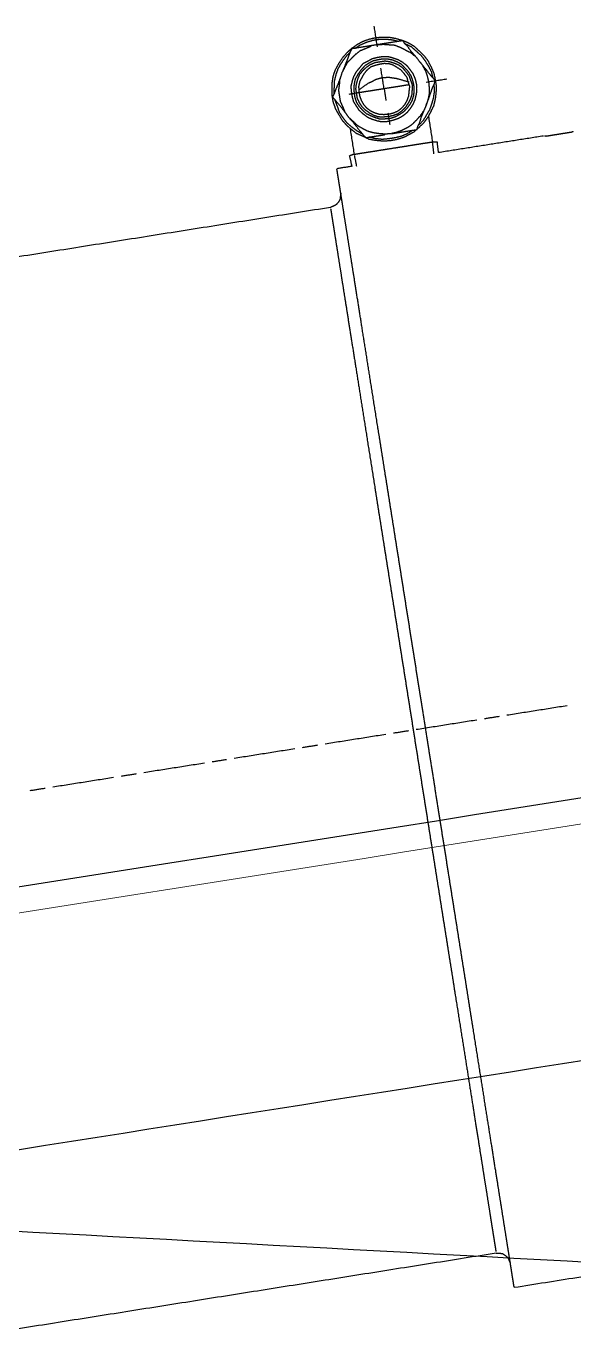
# Model space of a CAD drawing. Header units: inches. Extents: x 5516 to 5996, y -2506 to -2249.
# Drawn here: x 5673.21 to 5678.48, y -2476.87 to -2464.28 of the extents above; entities that cross this region are included whole.
import ezdxf

# ---------------------------------------------------------------- set-up
doc = ezdxf.new("R2010")
doc.units = ezdxf.units.IN
doc.header["$LTSCALE"] = 12
doc.header["$MEASUREMENT"] = 0
doc.layers.add('Make2D$Visible$Curves', color=18, linetype='Continuous', true_color=0x000000)
doc.layers.add('Make2D$Visible$DARK GREEN', color=98, linetype='Continuous', true_color=0x006300)
doc.layers.add('Make2D$Visible$Tangents', color=251, linetype='Continuous', lineweight=13, true_color=0x696969)

msp = doc.modelspace()

# ---------------------------------------------------------------- linework, layer by layer
at = {"layer": 'Make2D$Visible$Curves'}
for points in [[(5663.96719, -2474.0175), (5671.78146, -2472.77984), (5679.59574, -2471.54218), (5687.41001, -2470.30452)], [(5669.41138, -2475.68639), (5674.71821, -2474.84587), (5680.02505, -2474.00535), (5685.33188, -2473.16483)], [(5685.87226, -2476.57665), (5680.3853, -2476.2799), (5674.89834, -2475.98314), (5669.41138, -2475.68639)]]:
    msp.add_open_spline(points, degree=3, dxfattribs=at)
at = {"layer": 'Make2D$Visible$DARK GREEN'}
for points in [[(5676.58711, -2464.47488), (5676.55547, -2464.27511)], [(5676.5729, -2464.38519), (5676.6347, -2464.37958), (5676.70187, -2464.38148), (5676.76217, -2464.39282), (5676.82784, -2464.41168), (5676.88601, -2464.4359), (5676.94138, -2464.46892), (5676.98582, -2464.51203), (5677.03499, -2464.55857), (5677.07192, -2464.60705), (5677.10199, -2464.66497), (5677.12798, -2464.72354), (5677.14239, -2464.78812), (5677.15208, -2464.84928), (5677.15018, -2464.91644), (5677.14291, -2464.9761), (5677.12813, -2465.04113), (5677.09984, -2465.09994), (5677.07089, -2465.15467), (5677.03315, -2465.20662), (5676.98596, -2465.2517), (5676.9347, -2465.29744), (5676.88085, -2465.32686), (5676.82636, -2465.35221), (5676.76242, -2465.37069), (5676.69719, -2465.38102), (5676.63475, -2465.38255), (5676.56694, -2465.37658), (5676.50663, -2465.36523), (5676.44782, -2465.33694), (5676.38494, -2465.30929), (5676.33706, -2465.2709), (5676.28855, -2465.22843), (5676.24754, -2465.1806), (5676.21339, -2465.12332), (5676.18397, -2465.06947), (5676.16141, -2465.00618), (5676.15172, -2464.94503), (5676.14954, -2464.87851), (5676.15209, -2464.81542), (5676.16279, -2464.75104), (5676.18293, -2464.69352), (5676.2153, -2464.63406), (5676.2524, -2464.57804), (5676.29487, -2464.52952), (5676.33862, -2464.48916), (5676.39118, -2464.45158), (5676.44503, -2464.42216), (5676.50832, -2464.3996)], [(5676.37188, -2464.48807), (5676.42508, -2464.45457), (5676.48365, -2464.42858), (5676.54351, -2464.41074), (5676.60467, -2464.40105), (5676.66711, -2464.39952), (5676.73085, -2464.40614), (5676.7918, -2464.42156)], [(5676.50832, -2464.3996), (5676.5729, -2464.38519)], [(5676.98909, -2464.61181), (5676.95216, -2464.56333), (5676.9118, -2464.51957), (5676.87422, -2464.46702), (5676.84931, -2464.44171), (5676.83256, -2464.41511), (5676.79587, -2464.42092), (5676.76326, -2464.42608), (5676.69803, -2464.43641), (5676.64095, -2464.44545), (5676.58388, -2464.45449), (5676.6416, -2464.44953), (5676.69653, -2464.45337), (5676.75147, -2464.4572), (5676.80491, -2464.47799), (5676.85492, -2464.50351), (5676.90493, -2464.52902), (5676.9528, -2464.56741)], [(5676.16952, -2464.92549), (5676.17207, -2464.8624), (5676.17461, -2464.79932), (5676.19003, -2464.73837), (5676.21018, -2464.68085), (5676.2432, -2464.62547), (5676.28094, -2464.57352), (5676.3234, -2464.525)], [(5676.58388, -2464.45449), (5676.52273, -2464.46418), (5676.46565, -2464.47322), (5676.4045, -2464.48291), (5676.37188, -2464.48807), (5676.33927, -2464.49324), (5676.3234, -2464.525), (5676.31162, -2464.55612), (5676.28804, -2464.61837), (5676.26725, -2464.67181), (5676.24303, -2464.72997), (5676.27198, -2464.67524), (5676.29749, -2464.62523), (5676.33717, -2464.58551), (5676.37685, -2464.54579), (5676.42532, -2464.50886), (5676.47639, -2464.48824), (5676.52745, -2464.46761)], [(5676.84931, -2464.44171), (5676.91285, -2464.47344), (5676.95664, -2464.51247), (5677.00516, -2464.55493), (5677.04209, -2464.60341), (5677.07559, -2464.65661), (5677.10566, -2464.71454), (5677.11942, -2464.77504)], [(5676.49409, -2465.15409), (5676.53465, -2465.17274), (5676.58745, -2465.18945), (5676.63488, -2465.19865), (5676.68852, -2465.19434), (5676.7368, -2465.18251), (5676.78443, -2465.16661), (5676.82669, -2465.1432), (5676.86766, -2465.11164), (5676.89919, -2465.07321), (5676.92942, -2465.02663), (5676.94742, -2464.98199), (5676.96006, -2464.92984), (5676.96454, -2464.87898), (5676.96087, -2464.82941), (5676.94904, -2464.78113), (5676.92907, -2464.73415), (5676.90222, -2464.69661), (5676.87066, -2464.65564), (5676.82751, -2464.62068), (5676.7863, -2464.59796), (5676.73758, -2464.5806), (5676.68951, -2464.56732), (5676.63929, -2464.56691), (5676.59037, -2464.57466), (5676.53802, -2464.58713), (5676.49576, -2464.61054), (5676.44942, -2464.6346), (5676.41789, -2464.67302), (5676.38637, -2464.71145), (5676.36021, -2464.75738), (5676.34628, -2464.80138), (5676.33365, -2464.85353), (5676.33732, -2464.9031), (5676.34507, -2464.95202), (5676.35689, -2465.0003), (5676.38502, -2465.04599), (5676.41251, -2465.0876), (5676.45158, -2465.12321), (5676.49409, -2465.15409)], [(5676.92296, -2464.98586), (5676.93689, -2464.94187), (5676.94137, -2464.89101), (5676.93835, -2464.84552), (5676.92652, -2464.79724), (5676.91126, -2464.75369), (5676.88378, -2464.71207), (5676.8535, -2464.67925), (5676.81851, -2464.643), (5676.7773, -2464.62028), (5676.73266, -2464.60227), (5676.68523, -2464.59307), (5676.63909, -2464.59202), (5676.59017, -2464.59977), (5676.54189, -2464.61159), (5676.49963, -2464.635), (5676.46552, -2464.65712), (5676.42992, -2464.69619), (5676.40247, -2464.73397), (5676.37631, -2464.77991)], [(5676.39799, -2464.78483), (5676.41599, -2464.74019), (5676.44752, -2464.70176), (5676.48034, -2464.67149), (5676.51788, -2464.64465), (5676.56486, -2464.62467), (5676.60971, -2464.61757), (5676.65863, -2464.60982), (5676.70133, -2464.61559), (5676.74533, -2464.62952), (5676.78997, -2464.64752), (5676.82775, -2464.67497), (5676.85867, -2464.71187), (5676.89023, -2464.75284), (5676.90549, -2464.79639), (5676.9201, -2464.83587), (5676.9197, -2464.88608), (5676.91865, -2464.93222), (5676.90129, -2464.98094)], [(5676.69641, -2464.63727), (5676.7404, -2464.6512), (5676.77754, -2464.67457), (5676.81467, -2464.69794), (5676.84559, -2464.73483), (5676.87179, -2464.7683), (5676.88297, -2464.8125), (5676.89822, -2464.85605), (5676.8931, -2464.90283), (5676.88797, -2464.94961), (5676.8734, -2464.98953), (5676.85067, -2465.03074), (5676.8185, -2465.06509), (5676.78503, -2465.09129), (5676.74213, -2465.11062), (5676.69793, -2465.1218), (5676.65244, -2465.12483), (5676.6063, -2465.12378), (5676.5623, -2465.10985), (5676.52174, -2465.0912), (5676.48396, -2465.06375), (5676.45368, -2465.03093), (5676.43027, -2464.98867), (5676.41566, -2464.9492), (5676.40856, -2464.90435), (5676.40554, -2464.85886), (5676.41474, -2464.81143), (5676.43404, -2464.77494), (5676.45676, -2464.73373), (5676.48486, -2464.70003), (5676.52175, -2464.66911), (5676.5653, -2464.65385), (5676.60543, -2464.64332), (5676.65027, -2464.63622), (5676.69641, -2464.63727)], [(5676.24303, -2464.72997), (5676.22632, -2464.78277), (5676.20553, -2464.83621), (5676.18131, -2464.89437), (5676.16952, -2464.92549), (5676.15366, -2464.95726), (5676.17921, -2464.98665), (5676.20004, -2465.0126), (5676.24104, -2465.06043), (5676.27798, -2465.10891), (5676.31019, -2465.15396)], [(5676.27798, -2465.10891), (5676.25735, -2465.05785), (5676.23265, -2465.00744), (5676.22296, -2464.94628), (5676.21457, -2464.89328), (5676.22248, -2464.8377), (5676.22632, -2464.78277)], [(5676.92296, -2464.98586), (5676.90024, -2465.02707), (5676.87279, -2465.06485), (5676.84062, -2465.0992), (5676.799, -2465.12669), (5676.75674, -2465.1501), (5676.70911, -2465.166), (5676.66362, -2465.16903), (5676.61405, -2465.1727), (5676.57005, -2465.15877), (5676.52541, -2465.14077), (5676.48012, -2465.11869), (5676.44577, -2465.08652), (5676.4155, -2465.0537), (5676.38801, -2465.01208), (5676.37211, -2464.96445), (5676.36501, -2464.91961), (5676.36134, -2464.87004), (5676.36646, -2464.82326), (5676.37631, -2464.77991)], [(5676.90129, -2464.98094), (5676.88199, -2465.01743), (5676.85519, -2465.05928), (5676.81894, -2465.09428), (5676.7814, -2465.12112), (5676.74192, -2465.13573), (5676.69365, -2465.14755), (5676.64816, -2465.15058), (5676.59794, -2465.15018), (5676.55395, -2465.13625), (5676.51274, -2465.11352), (5676.47023, -2465.08264), (5676.44061, -2465.0539), (5676.41312, -2465.01228), (5676.39379, -2464.96938), (5676.38604, -2464.92046), (5676.37958, -2464.87969), (5676.38471, -2464.8329), (5676.39799, -2464.78483)], [(5676.89177, -2464.81528), (5676.82609, -2464.79643), (5676.76922, -2464.78036), (5676.73939, -2464.77673), (5676.70076, -2464.77031), (5676.6675, -2464.7714), (5676.63424, -2464.77249), (5676.5982, -2464.78238), (5676.56623, -2464.79162), (5676.53963, -2464.80837), (5676.50423, -2464.82233), (5676.4551, -2464.85519), (5676.40662, -2464.89212)], [(5676.65103, -2464.87848), (5676.61939, -2464.67872)], [(5677.05464, -2464.81456), (5677.2544, -2464.78292)], [(5676.42273, -2464.91464), (5676.31265, -2464.93208)], [(5676.65103, -2464.87848), (5676.66911, -2464.99264)], [(5677.12975, -2464.84027), (5677.13472, -2464.898), (5677.12466, -2464.96645), (5677.1086, -2465.02333), (5677.08845, -2465.08084), (5677.05543, -2465.13622), (5677.02585, -2465.18688), (5676.97523, -2465.23669)], [(5676.44932, -2465.31998), (5676.39394, -2465.28696), (5676.34199, -2465.24922), (5676.29347, -2465.20676), (5676.25654, -2465.15828), (5676.22369, -2465.10915), (5676.20112, -2465.04586), (5676.17985, -2464.99072)], [(5677.05624, -2465.0358), (5677.03481, -2465.08516), (5677.00114, -2465.13646), (5676.96211, -2465.18026), (5676.92243, -2465.21998), (5676.87738, -2465.25218), (5676.82697, -2465.27689), (5676.77591, -2465.29751), (5676.71948, -2465.31063), (5676.77655, -2465.30159), (5676.83363, -2465.29255), (5676.89886, -2465.28222), (5676.93147, -2465.27705), (5676.96816, -2465.27124), (5676.97587, -2465.24076), (5676.99174, -2465.209), (5677.01123, -2465.1474), (5677.03546, -2465.08924)], [(5676.71948, -2465.31063), (5676.66175, -2465.31559), (5676.60682, -2465.31175), (5676.55124, -2465.30384), (5676.49436, -2465.28777), (5676.44435, -2465.26226), (5676.3937, -2465.23267), (5676.35398, -2465.19299), (5676.31019, -2465.15396), (5676.35055, -2465.19772), (5676.38748, -2465.2462), (5676.42914, -2465.29811), (5676.44996, -2465.32406), (5676.47487, -2465.34937), (5676.50748, -2465.3442), (5676.5401, -2465.33904), (5676.60125, -2465.32935), (5676.65832, -2465.32031)], [(5676.68784, -2465.11086), (5676.70527, -2465.22094)], [(5677.07776, -2465.14523), (5677.1165, -2465.38983)], [(5676.32354, -2465.26468), (5676.36229, -2465.50929)], [(5676.92739, -2465.2777), (5676.87419, -2465.3112), (5676.81562, -2465.33719), (5676.75512, -2465.35095), (5676.69396, -2465.36064), (5676.63217, -2465.36625), (5676.56843, -2465.35963), (5676.50748, -2465.3442)], [(5678.19391, -2465.33203), (5678.21086, -2465.33352), (5678.23124, -2465.33029), (5678.25163, -2465.32706), (5678.28016, -2465.32254), (5678.30463, -2465.31867), (5678.33316, -2465.31415), (5678.3617, -2465.30963), (5678.39024, -2465.30511), (5678.4147, -2465.30123), (5678.43916, -2465.29736), (5678.45547, -2465.29478), (5678.47113, -2465.28812)], [(5676.36636, -2465.50864), (5676.38267, -2465.50606), (5676.39898, -2465.50348), (5676.42751, -2465.49896), (5676.45605, -2465.49444), (5676.49682, -2465.48798), (5676.53759, -2465.48152), (5676.58243, -2465.47442), (5676.63543, -2465.46603), (5676.68435, -2465.45828), (5676.74143, -2465.44924), (5676.79443, -2465.44085), (5676.84743, -2465.43245), (5676.89635, -2465.4247), (5676.94527, -2465.41695), (5676.98604, -2465.4105), (5677.02273, -2465.40469), (5677.05942, -2465.39887), (5677.08388, -2465.395), (5677.10019, -2465.39242), (5677.11242, -2465.39048)], [(5677.1165, -2465.38983), (5677.16263, -2465.39089)], [(5677.1305, -2465.50463), (5677.11779, -2465.39799)], [(5677.1747, -2465.49345), (5677.16263, -2465.39089)], [(5678.18575, -2465.33332), (5677.1747, -2465.49345)], [(5676.36229, -2465.50929), (5676.31873, -2465.52455)], [(5676.34303, -2465.62518), (5676.31873, -2465.52455)], [(5676.36358, -2465.51744), (5676.38444, -2465.6228)], [(5676.34303, -2465.62518), (5676.19626, -2465.64842)], [(5677.90286, -2476.42346), (5677.90028, -2476.40716), (5677.89705, -2476.38677), (5677.89253, -2476.35824), (5677.88736, -2476.32562), (5677.88026, -2476.28078), (5677.87187, -2476.22778), (5677.86218, -2476.16663), (5677.85185, -2476.1014), (5677.84023, -2476.02801), (5677.82667, -2475.9424), (5677.81182, -2475.84863), (5677.79761, -2475.75894), (5677.78018, -2475.64887), (5677.76274, -2475.53879), (5677.74402, -2475.42057), (5677.72465, -2475.29826), (5677.70334, -2475.16373), (5677.68203, -2475.02919), (5677.65943, -2474.8865), (5677.63554, -2474.73566), (5677.61036, -2474.57666), (5677.58582, -2474.42174), (5677.55935, -2474.25459), (5677.53223, -2474.08337), (5677.50511, -2473.91214), (5677.4767, -2473.73276), (5677.44764, -2473.5493), (5677.41794, -2473.36177), (5677.38823, -2473.17424), (5677.35724, -2472.97855), (5677.32625, -2472.78286), (5677.29461, -2472.5831), (5677.26297, -2472.38333), (5677.23068, -2472.17949), (5677.1984, -2471.97565), (5677.16482, -2471.76366), (5677.13254, -2471.55981), (5677.09896, -2471.34782), (5677.06667, -2471.14398), (5677.0331, -2470.93198), (5677.00017, -2470.72407), (5676.96723, -2470.51615), (5676.9343, -2470.30823), (5676.90137, -2470.10031), (5676.86909, -2469.89647), (5676.83745, -2469.69671), (5676.80581, -2469.49694), (5676.77352, -2469.2931), (5676.74253, -2469.09741), (5676.71154, -2468.90173), (5676.68183, -2468.71419), (5676.65213, -2468.52666), (5676.62372, -2468.34728), (5676.59466, -2468.16382), (5676.56754, -2467.99259), (5676.54042, -2467.82137), (5676.51395, -2467.65422), (5676.48941, -2467.4993), (5676.46423, -2467.3403), (5676.44034, -2467.18946), (5676.41774, -2467.04677), (5676.39643, -2466.91224), (5676.37512, -2466.7777), (5676.35575, -2466.6554), (5676.33767, -2466.54125), (5676.31959, -2466.42709), (5676.3028, -2466.3211), (5676.28795, -2466.22733), (5676.2731, -2466.13356), (5676.26019, -2466.05203), (5676.24856, -2465.97864), (5676.23759, -2465.90934), (5676.2279, -2465.84819), (5676.21951, -2465.79519), (5676.2124, -2465.75034), (5676.20724, -2465.71773), (5676.20272, -2465.68919), (5676.19949, -2465.66881), (5676.19691, -2465.6525)], [(5676.23371, -2465.88488), (5676.23008, -2465.91471), (5676.22645, -2465.94454), (5676.20994, -2465.97222), (5676.1887, -2465.99648), (5676.16146, -2466.00916), (5676.13421, -2466.02183)], [(5676.13421, -2466.02183), (5671.22979, -2466.79861)], [(5676.13615, -2466.03406), (5676.13938, -2466.05444), (5676.1439, -2466.08298), (5676.15035, -2466.12375), (5676.15746, -2466.1686), (5676.16585, -2466.22159), (5676.17489, -2466.27867), (5676.18587, -2466.34798), (5676.19749, -2466.42136), (5676.2104, -2466.5029), (5676.22526, -2466.59666), (5676.24075, -2466.69451), (5676.25689, -2466.79643), (5676.27497, -2466.91058), (5676.2937, -2467.02881), (5676.31372, -2467.15519), (5676.33438, -2467.28565), (5676.35633, -2467.42426), (5676.37893, -2467.56695), (5676.40282, -2467.71779), (5676.42672, -2467.86863), (5676.45254, -2468.0317), (5676.47902, -2468.19885), (5676.50549, -2468.366), (5676.53326, -2468.54131), (5676.56102, -2468.71661), (5676.58943, -2468.89599), (5676.61914, -2469.08352), (5676.64884, -2469.27106), (5676.67854, -2469.45859), (5676.70953, -2469.65428), (5676.74053, -2469.84997), (5676.77281, -2470.05381), (5676.80381, -2470.2495), (5676.83545, -2470.44926), (5676.86773, -2470.6531), (5676.89937, -2470.85287), (5676.93166, -2471.05671), (5676.96394, -2471.26055), (5676.99558, -2471.46031), (5677.02851, -2471.66823), (5677.06015, -2471.86799), (5677.09115, -2472.06368), (5677.12279, -2472.26345), (5677.15378, -2472.45913), (5677.18413, -2472.65074), (5677.21512, -2472.84643), (5677.24418, -2473.02989), (5677.27388, -2473.21742), (5677.30229, -2473.3968), (5677.3307, -2473.57618), (5677.35847, -2473.75149), (5677.38494, -2473.91864), (5677.41077, -2474.08171), (5677.4366, -2474.24478), (5677.46049, -2474.39563), (5677.48438, -2474.54647), (5677.50698, -2474.68916), (5677.52893, -2474.82777), (5677.5496, -2474.95823), (5677.56897, -2475.08053), (5677.58834, -2475.20284), (5677.60642, -2475.31699), (5677.62256, -2475.41891), (5677.63806, -2475.51675), (5677.65291, -2475.61052), (5677.66582, -2475.69205), (5677.67745, -2475.76544), (5677.68842, -2475.83474), (5677.69746, -2475.89182), (5677.7065, -2475.94889), (5677.71296, -2475.98966), (5677.71942, -2476.03043), (5677.72329, -2476.05489), (5677.72717, -2476.07935)], [(5678.41154, -2470.82232), (5677.83263, -2470.91401)], [(5677.54318, -2470.95985), (5676.96019, -2471.05219)], [(5677.75925, -2470.92563), (5677.61656, -2470.94823)], [(5676.88681, -2471.06381), (5676.74005, -2471.08706)], [(5676.01029, -2471.20264), (5675.86353, -2471.22588)], [(5676.66666, -2471.09868), (5676.08368, -2471.19101)], [(5675.13378, -2471.34146), (5674.99517, -2471.36342)], [(5675.79015, -2471.2375), (5675.20716, -2471.32984)], [(5674.92178, -2471.37504), (5674.3388, -2471.46738)], [(5674.04527, -2471.51387), (5673.46228, -2471.6062)], [(5674.26541, -2471.479), (5674.11865, -2471.50224)], [(5673.3889, -2471.61782), (5673.24213, -2471.64107)], [(5677.72975, -2476.09566), (5672.82533, -2476.87244)], [(5677.72975, -2476.09566), (5677.75893, -2476.09522), (5677.78876, -2476.09885), (5677.81645, -2476.11536), (5677.84071, -2476.13659), (5677.85338, -2476.16384), (5677.86606, -2476.19109)], [(5680.31291, -2476.04593), (5677.90351, -2476.42754)]]:
    msp.add_open_spline(points, degree=1, dxfattribs=at)
for points, knots in [([(5677.02204, -2464.65814), (5677.05008, -2464.70662), (5677.06663, -2464.75833), (5677.0791, -2464.81069), (5677.08471, -2464.87248), (5677.08495, -2464.92677), (5677.07296, -2464.983), (5677.05624, -2465.0358), (5677.07703, -2464.98235), (5677.09718, -2464.92484), (5677.11732, -2464.86732), (5677.13319, -2464.83555), (5677.14433, -2464.80035), (5677.1235, -2464.7744), (5677.0986, -2464.74909), (5677.06166, -2464.70061), (5677.02538, -2464.65621), (5676.98909, -2464.61181)], [-15.9742268, -15.9742268, -15, -14, -13, -12, -11, -10, -9, -8, -7, -6, -5, -4, -3, -2, -1, 0, 1, 1]), ([(5676.89564, -2464.83974), (5676.86303, -2464.84491), (5676.83041, -2464.85007), (5676.78557, -2464.85718), (5676.74072, -2464.86428), (5676.69995, -2464.87074), (5676.65103, -2464.87848), (5676.60211, -2464.88623), (5676.55726, -2464.89334), (5676.51242, -2464.90044), (5676.47165, -2464.9069), (5676.43904, -2464.91206), (5676.42273, -2464.91464)], [0, 0, 1, 2, 3, 4, 5, 6, 7, 8, 9, 10, 11, 11.5, 11.5])]:
    msp.add_open_spline(points, degree=1, knots=knots, dxfattribs=at)
at = {"layer": 'Make2D$Visible$Tangents'}
msp.add_open_spline([(5664.0063, -2474.26442), (5671.82057, -2473.02676), (5679.63485, -2471.78911), (5687.44912, -2470.55145)], degree=3, dxfattribs=at)

doc.saveas('drawing.dxf')
